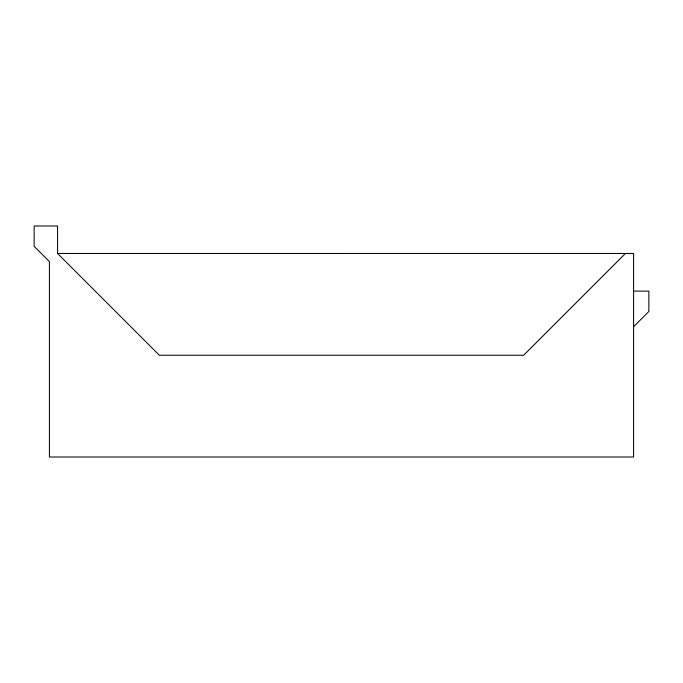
<?xml version="1.0" encoding="UTF-8"?>
<svg xmlns="http://www.w3.org/2000/svg" width="683" height="683" viewBox="0 0 683 683"><rect width="100%" height="100%" fill="white"/><g stroke="black" fill="none" stroke-linecap="round" stroke-linejoin="round"><path stroke-width="1.02" d="M625.44 253.47L523.673 355.237L159.318 355.237L57.56 253.478L57.56 225.988L34.15 225.988L34.15 246.341L49.415 261.606L49.415 457.012L633.585 457.012L633.585 253.47L57.56 253.478M633.585 326.747L648.85 311.474L648.85 291.12L633.585 291.12"/></g></svg>
